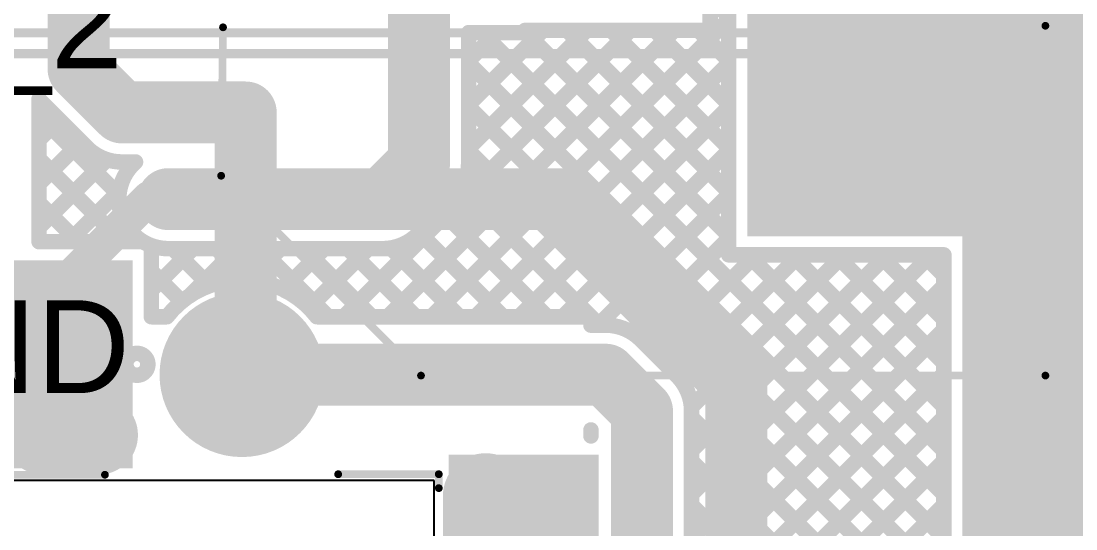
# Model space of a CAD drawing. Header units: millimetres. Extents: x -0.26 to 2.84, y -0.09 to 2.43.
# Drawn here: x 0.135 to 0.816, y 0.35 to 0.678 of the extents above; entities that cross this region are included whole.
import ezdxf

# ---------------------------------------------------------------- set-up
doc = ezdxf.new("R2010")
doc.units = ezdxf.units.MM
doc.header["$MEASUREMENT"] = 0
for name, color, linetype in [('BottomLayer', 5, 'Continuous'), ('BottomSolder', 6, 'Continuous'), ('Mechanical1', 6, 'Continuous'), ('MultiLayer', 9, 'Continuous'), ('PadHoleLayer', 156, 'Continuous'), ('TopLayer', 1, 'Continuous'), ('TopOverlay', 2, 'Continuous'), ('TopSolder', 216, 'Continuous'), ('ViaHoleLayer', 16, 'Continuous')]:
    doc.layers.add(name, color=color, linetype=linetype)
doc.styles.add('Arial', font='arial.ttf', dxfattribs={"height": 0.2})

# ---------------------------------------------------------------- blocks, each defined once
blk = doc.blocks.new('DC_C024E_7A_1_65_95')
at = {"layer": 'BottomLayer'}
h = blk.add_hatch(color=5, dxfattribs=at)
edge = h.paths.add_edge_path()
edge.add_arc((-0.12972, 0.16929), 0.02165, 90, 270)
edge.add_line((-0.12972, 0.14764), (-0.01555, 0.14764))
edge.add_arc((-0.01555, 0.16929), 0.02165, 270, 450)
edge.add_line((-0.01555, 0.19094), (-0.12972, 0.19094))
h = blk.add_hatch(color=5, dxfattribs=at)
edge = h.paths.add_edge_path()
edge.add_arc((0.11831, 0.11642), 0.02165, 0, 180)
edge.add_line((0.09665, 0.11642), (0.09665, 0.08098))
edge.add_arc((0.11831, 0.08098), 0.02165, 180, 360)
edge.add_line((0.13996, 0.08098), (0.13996, 0.11642))
h = blk.add_hatch(color=5, dxfattribs=at)
edge = h.paths.add_edge_path()
edge.add_arc((0.15728, -0.01181), 0.04921, 0, 360)
h = blk.add_hatch(color=5, dxfattribs=at)
edge = h.paths.add_edge_path()
edge.add_arc((-0.19665, -0.16929), 0.02362, 90, 270)
edge.add_line((-0.19665, -0.19291), (-0.11791, -0.19291))
edge.add_arc((-0.11791, -0.16929), 0.02362, 270, 450)
edge.add_line((-0.11791, -0.14567), (-0.19665, -0.14567))
h = blk.add_hatch(color=5, dxfattribs=at)
edge = h.paths.add_edge_path()
edge.add_arc((0.0002, -0.16929), 0.02362, 90, 270)
edge.add_line((0.0002, -0.19291), (0.07894, -0.19291))
edge.add_arc((0.07894, -0.16929), 0.02362, 270, 450)
edge.add_line((0.07894, -0.14567), (0.0002, -0.14567))
at = {"layer": 'BottomSolder'}
h = blk.add_hatch(color=6, dxfattribs=at)
edge = h.paths.add_edge_path()
edge.add_arc((-0.12972, 0.16929), 0.02565, 90, 270)
edge.add_line((-0.12972, 0.14364), (-0.01555, 0.14364))
edge.add_arc((-0.01555, 0.16929), 0.02565, 270, 450)
edge.add_line((-0.01555, 0.19494), (-0.12972, 0.19494))
h = blk.add_hatch(color=6, dxfattribs=at)
edge = h.paths.add_edge_path()
edge.add_arc((0.11831, 0.11642), 0.02565, 0, 180)
edge.add_line((0.09265, 0.11642), (0.09265, 0.08098))
edge.add_arc((0.11831, 0.08098), 0.02565, 180, 360)
edge.add_line((0.14396, 0.08098), (0.14396, 0.11642))
h = blk.add_hatch(color=6, dxfattribs=at)
edge = h.paths.add_edge_path()
edge.add_arc((0.15728, -0.01181), 0.05321, 0, 360)
h = blk.add_hatch(color=6, dxfattribs=at)
edge = h.paths.add_edge_path()
edge.add_arc((-0.19665, -0.16929), 0.02762, 90, 270)
edge.add_line((-0.19665, -0.19691), (-0.11791, -0.19691))
edge.add_arc((-0.11791, -0.16929), 0.02762, 270, 450)
edge.add_line((-0.11791, -0.14167), (-0.19665, -0.14167))
h = blk.add_hatch(color=6, dxfattribs=at)
edge = h.paths.add_edge_path()
edge.add_arc((0.0002, -0.16929), 0.02762, 90, 270)
edge.add_line((0.0002, -0.19691), (0.07894, -0.19691))
edge.add_arc((0.07894, -0.16929), 0.02762, 270, 450)
edge.add_line((0.07894, -0.14167), (0.0002, -0.14167))
at = {"layer": 'MultiLayer'}
h = blk.add_hatch(color=9, dxfattribs=at)
edge = h.paths.add_edge_path()
edge.add_arc((-0.12972, 0.16929), 0.02165, 90, 270)
edge.add_line((-0.12972, 0.14764), (-0.01555, 0.14764))
edge.add_arc((-0.01555, 0.16929), 0.02165, 270, 450)
edge.add_line((-0.01555, 0.19094), (-0.12972, 0.19094))
h = blk.add_hatch(color=9, dxfattribs=at)
edge = h.paths.add_edge_path()
edge.add_arc((0.11831, 0.11642), 0.02165, 0, 180)
edge.add_line((0.09665, 0.11642), (0.09665, 0.08098))
edge.add_arc((0.11831, 0.08098), 0.02165, 180, 360)
edge.add_line((0.13996, 0.08098), (0.13996, 0.11642))
h = blk.add_hatch(color=9, dxfattribs=at)
edge = h.paths.add_edge_path()
edge.add_arc((0.15728, -0.01181), 0.04921, 0, 360)
h = blk.add_hatch(color=9, dxfattribs=at)
edge = h.paths.add_edge_path()
edge.add_arc((-0.19665, -0.16929), 0.02362, 90, 270)
edge.add_line((-0.19665, -0.19291), (-0.11791, -0.19291))
edge.add_arc((-0.11791, -0.16929), 0.02362, 270, 450)
edge.add_line((-0.11791, -0.14567), (-0.19665, -0.14567))
h = blk.add_hatch(color=9, dxfattribs=at)
edge = h.paths.add_edge_path()
edge.add_arc((0.0002, -0.16929), 0.02362, 90, 270)
edge.add_line((0.0002, -0.19291), (0.07894, -0.19291))
edge.add_arc((0.07894, -0.16929), 0.02362, 270, 450)
edge.add_line((0.07894, -0.14567), (0.0002, -0.14567))
at = {"layer": 'PadHoleLayer'}
h = blk.add_hatch(color=156, dxfattribs=at)
edge = h.paths.add_edge_path()
edge.add_arc((-0.12677, 0.16929), 0.01083, 90, 270)
edge.add_line((-0.12677, 0.15846), (-0.0185, 0.15846))
edge.add_arc((-0.0185, 0.16929), 0.01083, 270, 450)
edge.add_line((-0.0185, 0.18012), (-0.12677, 0.18012))
h = blk.add_hatch(color=156, dxfattribs=at)
edge = h.paths.add_edge_path()
edge.add_arc((0.11831, 0.1174), 0.01083, 0, 180)
edge.add_line((0.10748, 0.1174), (0.10748, 0.08))
edge.add_arc((0.11831, 0.08), 0.01083, 180, 360)
edge.add_line((0.12913, 0.08), (0.12913, 0.1174))
h = blk.add_hatch(color=156, dxfattribs=at)
edge = h.paths.add_edge_path()
edge.add_arc((0.15728, -0.01181), 0.02756, 0, 360)
h = blk.add_hatch(color=156, dxfattribs=at)
edge = h.paths.add_edge_path()
edge.add_arc((-0.18976, -0.16929), 0.01083, 90, 270)
edge.add_line((-0.18976, -0.18012), (-0.1248, -0.18012))
edge.add_arc((-0.1248, -0.16929), 0.01083, 270, 450)
edge.add_line((-0.1248, -0.15846), (-0.18976, -0.15846))
h = blk.add_hatch(color=156, dxfattribs=at)
edge = h.paths.add_edge_path()
edge.add_arc((0.00709, -0.16929), 0.01083, 90, 270)
edge.add_line((0.00709, -0.18012), (0.07205, -0.18012))
edge.add_arc((0.07205, -0.16929), 0.01083, 270, 450)
edge.add_line((0.07205, -0.15846), (0.00709, -0.15846))
at = {"layer": 'TopLayer'}
h = blk.add_hatch(color=1, dxfattribs=at)
edge = h.paths.add_edge_path()
edge.add_arc((-0.12972, 0.16929), 0.02165, 90, 270)
edge.add_line((-0.12972, 0.14764), (-0.01555, 0.14764))
edge.add_arc((-0.01555, 0.16929), 0.02165, 270, 450)
edge.add_line((-0.01555, 0.19094), (-0.12972, 0.19094))
h = blk.add_hatch(color=1, dxfattribs=at)
edge = h.paths.add_edge_path()
edge.add_arc((0.11831, 0.11642), 0.02165, 0, 180)
edge.add_line((0.09665, 0.11642), (0.09665, 0.08098))
edge.add_arc((0.11831, 0.08098), 0.02165, 180, 360)
edge.add_line((0.13996, 0.08098), (0.13996, 0.11642))
h = blk.add_hatch(color=1, dxfattribs=at)
edge = h.paths.add_edge_path()
edge.add_arc((0.15728, -0.01181), 0.04921, 0, 360)
h = blk.add_hatch(color=1, dxfattribs=at)
edge = h.paths.add_edge_path()
edge.add_arc((-0.19665, -0.16929), 0.02362, 90, 270)
edge.add_line((-0.19665, -0.19291), (-0.11791, -0.19291))
edge.add_arc((-0.11791, -0.16929), 0.02362, 270, 450)
edge.add_line((-0.11791, -0.14567), (-0.19665, -0.14567))
h = blk.add_hatch(color=1, dxfattribs=at)
edge = h.paths.add_edge_path()
edge.add_arc((0.0002, -0.16929), 0.02362, 90, 270)
edge.add_line((0.0002, -0.19291), (0.07894, -0.19291))
edge.add_arc((0.07894, -0.16929), 0.02362, 270, 450)
edge.add_line((0.07894, -0.14567), (0.0002, -0.14567))
at = {"layer": 'TopSolder'}
h = blk.add_hatch(color=216, dxfattribs=at)
edge = h.paths.add_edge_path()
edge.add_arc((-0.12972, 0.16929), 0.02565, 90, 270)
edge.add_line((-0.12972, 0.14364), (-0.01555, 0.14364))
edge.add_arc((-0.01555, 0.16929), 0.02565, 270, 450)
edge.add_line((-0.01555, 0.19494), (-0.12972, 0.19494))
h = blk.add_hatch(color=216, dxfattribs=at)
edge = h.paths.add_edge_path()
edge.add_arc((0.11831, 0.11642), 0.02565, 0, 180)
edge.add_line((0.09265, 0.11642), (0.09265, 0.08098))
edge.add_arc((0.11831, 0.08098), 0.02565, 180, 360)
edge.add_line((0.14396, 0.08098), (0.14396, 0.11642))
h = blk.add_hatch(color=216, dxfattribs=at)
edge = h.paths.add_edge_path()
edge.add_arc((0.15728, -0.01181), 0.05321, 0, 360)
h = blk.add_hatch(color=216, dxfattribs=at)
edge = h.paths.add_edge_path()
edge.add_arc((-0.19665, -0.16929), 0.02762, 90, 270)
edge.add_line((-0.19665, -0.19691), (-0.11791, -0.19691))
edge.add_arc((-0.11791, -0.16929), 0.02762, 270, 450)
edge.add_line((-0.11791, -0.14167), (-0.19665, -0.14167))
h = blk.add_hatch(color=216, dxfattribs=at)
edge = h.paths.add_edge_path()
edge.add_arc((0.0002, -0.16929), 0.02762, 90, 270)
edge.add_line((0.0002, -0.19691), (0.07894, -0.19691))
edge.add_arc((0.07894, -0.16929), 0.02762, 270, 450)
edge.add_line((0.07894, -0.14167), (0.0002, -0.14167))
at = {"layer": 'Mechanical1'}
for p, q in [((0.089, 0.139), (-0.378, 0.139)), ((-0.378, 0.139), (-0.378, -0.136)), ((0.089, -0.136), (0.089, 0.139)), ((-0.378, -0.136), (0.089, -0.136))]:
    blk.add_line(p, q, dxfattribs=at)
at = {"layer": 'TopOverlay'}
for points, const_width in [([(-0.378, 0.143), (-0.214, 0.143)], 0.005), ([(0.081, 0.143), (0.09265, 0.143)], 0.005), ([(0.09265, 0.143), (0.09265, 0.07665)], 0.005), ([(-0.349, 0.104), (-0.366, 0.087)], 0.005), ([(-0.349, 0.104), (-0.349, 0.087)], 0.005), ([(-0.366, 0.087), (-0.349, 0.07)], 0.005), ([(-0.349, 0.087), (-0.319, 0.087)], 0.005), ([(-0.349, 0.087), (-0.349, 0.07)], 0.005), ([(0.093, -0.074), (0.093, -0.139)], 0.00504), ([(-0.378, -0.14), (-0.226, -0.14)], 0.005), ([(-0.105, -0.14), (-0.007, -0.14)], 0.005), ([(0.084, -0.139), (0.093, -0.139)], 0.005)]:
    blk.add_lwpolyline(points, dxfattribs=dict(at, const_width=const_width))
for points, const_width in [([(-0.37925, 0.143, 1), (-0.37675, 0.143, 1)], 0.0025), ([(-0.21525, 0.143, 1), (-0.21275, 0.143, 1)], 0.0025), ([(0.07975, 0.143, 1), (0.08225, 0.143, 1)], 0.0025), ([(0.0914, 0.143, 1), (0.0939, 0.143, 1)], 0.0025), ([(0.0914, 0.143, 1), (0.0939, 0.143, 1)], 0.0025), ([(-0.35025, 0.104, 1), (-0.34775, 0.104, 1)], 0.0025), ([(-0.35025, 0.104, 1), (-0.34775, 0.104, 1)], 0.0025), ([(-0.36725, 0.087, 1), (-0.36475, 0.087, 1)], 0.0025), ([(-0.36725, 0.087, 1), (-0.36475, 0.087, 1)], 0.0025), ([(-0.35025, 0.087, 1), (-0.34775, 0.087, 1)], 0.0025), ([(-0.35025, 0.087, 1), (-0.34775, 0.087, 1)], 0.0025), ([(-0.35025, 0.087, 1), (-0.34775, 0.087, 1)], 0.0025), ([(-0.32025, 0.087, 1), (-0.31775, 0.087, 1)], 0.0025), ([(0.0914, 0.07665, 1), (0.0939, 0.07665, 1)], 0.0025), ([(-0.35025, 0.07, 1), (-0.34775, 0.07, 1)], 0.0025), ([(-0.35025, 0.07, 1), (-0.34775, 0.07, 1)], 0.0025), ([(0.17107, 0.056, 1), (0.15693, 0.056, 1)], 0.01), ([(0.15443, 0.056, 1), (0.15943, 0.056, 1)], 0.005), ([(0.16857, 0.056, 1), (0.17357, 0.056, 1)], 0.005), ([(0.09174, -0.074, 1), (0.09426, -0.074, 1)], 0.00252), ([(-0.37925, -0.14, 1), (-0.37675, -0.14, 1)], 0.0025), ([(-0.22725, -0.14, 1), (-0.22475, -0.14, 1)], 0.0025), ([(-0.10625, -0.14, 1), (-0.10375, -0.14, 1)], 0.0025), ([(-0.00825, -0.14, 1), (-0.00575, -0.14, 1)], 0.0025), ([(0.08275, -0.139, 1), (0.08525, -0.139, 1)], 0.0025), ([(0.09174, -0.139, 1), (0.09426, -0.139, 1)], 0.00252), ([(0.09175, -0.139, 1), (0.09425, -0.139, 1)], 0.0025)]:
    blk.add_lwpolyline(points, format="xyb", close=True, dxfattribs=dict(at, const_width=const_width))
blk = doc.blocks.new('VT1H471MI135000CE0_149')
at = {"layer": 'TopOverlay', "const_width": 0.005}
for points in [[(-0.26488, -0.1389), (-0.26367, -0.04299)], [(0.26758, -0.268), (0.26758, -0.042)], [(-0.26488, -0.1389), (-0.13578, -0.268)], [(-0.13578, -0.268), (0.26758, -0.268)]]:
    blk.add_lwpolyline(points, dxfattribs=at)
at = {"layer": 'TopOverlay', "const_width": 0.0025}
for points in [[(-0.26492, -0.04299, 1), (-0.26242, -0.04299, 1)], [(0.26633, -0.042, 1), (0.26883, -0.042, 1)], [(-0.26613, -0.1389, 1), (-0.26363, -0.1389, 1)], [(-0.26613, -0.1389, 1), (-0.26363, -0.1389, 1)], [(-0.13703, -0.268, 1), (-0.13453, -0.268, 1)], [(-0.13703, -0.268, 1), (-0.13453, -0.268, 1)], [(0.26633, -0.268, 1), (0.26883, -0.268, 1)], [(0.26633, -0.268, 1), (0.26883, -0.268, 1)]]:
    blk.add_lwpolyline(points, format="xyb", close=True, dxfattribs=at)

msp = doc.modelspace()

# ---------------------------------------------------------------- hatches: boundary and pattern name
at = {"layer": 'BottomLayer'}
h = msp.add_hatch(color=5, dxfattribs=at)
edge = h.paths.add_edge_path()
edge.add_arc((0.279, 0.62), 0.01181, 0, 360)
h = msp.add_hatch(color=5, dxfattribs=at)
edge = h.paths.add_edge_path()
edge.add_arc((0.229, 0.564), 0.01181, 0, 360)
h = msp.add_hatch(color=5, dxfattribs=at)
edge = h.paths.add_edge_path()
edge.add_arc((0.341, 0.563), 0.01181, 0, 360)
at = {"layer": 'BottomSolder'}
h = msp.add_hatch(color=6, dxfattribs=at)
edge = h.paths.add_edge_path()
edge.add_arc((0.229, 0.564), 0.01581, 0, 360)
h = msp.add_hatch(color=6, dxfattribs=at)
edge = h.paths.add_edge_path()
edge.add_arc((0.341, 0.563), 0.01581, 0, 360)
at = {"layer": 'TopLayer'}
for points in [[(0.604, 0.539), (1.198, 0.539), (1.198, 1.01), (0.604, 1.01)], [(0.743, 0.161), (1.119, 0.161), (1.119, 0.581), (0.743, 0.581)], [(-0.079, 0.443), (0.207, 0.443), (0.207, 0.5235), (-0.079, 0.5235)], [(0.111, 0.389), (0.207, 0.389), (0.207, 0.461), (0.111, 0.461)], [(0.411, 0.19), (0.508, 0.19), (0.508, 0.398), (0.411, 0.398)]]:
    msp.add_hatch(color=1, dxfattribs=at).paths.add_polyline_path(points)
h = msp.add_hatch(color=1, dxfattribs=at)
edge = h.paths.add_edge_path()
edge.add_arc((0.279, 0.62), 0.01181, 0, 360)
h = msp.add_hatch(color=1, dxfattribs=at)
edge = h.paths.add_edge_path()
edge.add_arc((0.229, 0.564), 0.01181, 0, 360)
h = msp.add_hatch(color=1, dxfattribs=at)
edge = h.paths.add_edge_path()
edge.add_arc((0.341, 0.563), 0.01181, 0, 360)
at = {"layer": 'TopSolder'}
h = msp.add_hatch(color=216, dxfattribs=at)
edge = h.paths.add_edge_path()
edge.add_arc((0.229, 0.564), 0.01581, 0, 360)
h = msp.add_hatch(color=216, dxfattribs=at)
edge = h.paths.add_edge_path()
edge.add_arc((0.341, 0.563), 0.01581, 0, 360)
at = {"layer": 'ViaHoleLayer'}
h = msp.add_hatch(color=16, dxfattribs=at)
edge = h.paths.add_edge_path()
edge.add_arc((0.279, 0.62), 0.00591, 0, 360)
h = msp.add_hatch(color=16, dxfattribs=at)
edge = h.paths.add_edge_path()
edge.add_arc((0.229, 0.564), 0.00591, 0, 360)
h = msp.add_hatch(color=16, dxfattribs=at)
edge = h.paths.add_edge_path()
edge.add_arc((0.341, 0.563), 0.00591, 0, 360)

# ---------------------------------------------------------------- linework, layer by layer
at = {"layer": 'BottomLayer'}
for points, const_width in [([(0.05244, 0.67044), (1.10356, 0.67044)], 0.006), ([(0.058, 0.657), (1.098, 0.657)], 0.006), ([(0.28, 0.45205), (0.28, 0.619)], 0.04), ([(0.341, 0.563), (0.483, 0.563)], 0.04), ([(0.483, 0.563), (0.597, 0.449)], 0.04), ([(0.03936, 0.38536), (0.21769, 0.56369)], 0.022), ([(0.21769, 0.56369), (0.22869, 0.56369)], 0.022), ([(0.22869, 0.56369), (0.229, 0.564)], 0.022), ([(0.27752, 0.44957), (0.28, 0.45205)], 0.04), ([(0.27752, 0.44957), (0.51257, 0.44957)], 0.04), ([(0.51257, 0.44957), (0.536, 0.42614)], 0.04), ([(0.597, 0.163), (0.597, 0.449)], 0.04), ([(0.536, 0.141), (0.536, 0.42614)], 0.04), ([(0.16638, 0.40996), (0.16701, 0.41059)], 0.04), ([(0.11196, 0.40996), (0.16638, 0.40996)], 0.022)]:
    msp.add_lwpolyline(points, dxfattribs=dict(at, const_width=const_width))
for points, const_width in [([(0.27, 0.619, 1), (0.29, 0.619, 1)], 0.02), ([(0.331, 0.563, 1), (0.351, 0.563, 1)], 0.02), ([(0.473, 0.563, 1), (0.493, 0.563, 1)], 0.02), ([(0.473, 0.563, 1), (0.493, 0.563, 1)], 0.02), ([(0.21219, 0.56369, 1), (0.22319, 0.56369, 1)], 0.011), ([(0.21219, 0.56369, 1), (0.22319, 0.56369, 1)], 0.011), ([(0.22319, 0.56369, 1), (0.23419, 0.56369, 1)], 0.011), ([(0.22319, 0.56369, 1), (0.23419, 0.56369, 1)], 0.011), ([(0.2235, 0.564, 1), (0.2345, 0.564, 1)], 0.011), ([(0.27, 0.45205, 1), (0.29, 0.45205, 1)], 0.02), ([(0.27, 0.45205, 1), (0.29, 0.45205, 1)], 0.02), ([(0.26752, 0.44957, 1), (0.28752, 0.44957, 1)], 0.02), ([(0.26752, 0.44957, 1), (0.28752, 0.44957, 1)], 0.02), ([(0.50257, 0.44957, 1), (0.52257, 0.44957, 1)], 0.02), ([(0.50257, 0.44957, 1), (0.52257, 0.44957, 1)], 0.02), ([(0.587, 0.449, 1), (0.607, 0.449, 1)], 0.02), ([(0.587, 0.449, 1), (0.607, 0.449, 1)], 0.02), ([(0.526, 0.42614, 1), (0.546, 0.42614, 1)], 0.02), ([(0.526, 0.42614, 1), (0.546, 0.42614, 1)], 0.02), ([(0.15638, 0.40996, 1), (0.17638, 0.40996, 1)], 0.02), ([(0.15701, 0.41059, 1), (0.17701, 0.41059, 1)], 0.02), ([(0.16088, 0.40996, 1), (0.17188, 0.40996, 1)], 0.011)]:
    msp.add_lwpolyline(points, format="xyb", close=True, dxfattribs=dict(at, const_width=const_width))
at = {"layer": 'TopLayer'}
for points, const_width in [([(0.172, 0.647), (0.172, 1.11)], 0.04), ([(0.58, 0.672), (0.58, 1.005)], 0.01), ([(0.592, 0.527), (0.592, 1.005)], 0.01), ([(0.69414, 0.595), (0.8472, 0.74805)], 0.025), ([(0.392, 0.58643), (0.392, 0.70255)], 0.04), ([(0.58, 0.69289), (0.592, 0.68089)], 0.01), ([(0.39994, 0.487), (0.592, 0.67906)], 0.01), ([(0.34337, 0.487), (0.52837, 0.672)], 0.01), ([(0.37166, 0.487), (0.55666, 0.672)], 0.01), ([(0.424, 0.62419), (0.47181, 0.672)], 0.01), ([(0.424, 0.59591), (0.50009, 0.672)], 0.01), ([(0.424, 0.67055), (0.46049, 0.67055)], 0.01), ([(0.424, 0.65248), (0.44207, 0.67055)], 0.01), ([(0.424, 0.58643), (0.424, 0.67055)], 0.01), ([(0.43263, 0.67055), (0.731, 0.37218)], 0.01), ([(0.46049, 0.672), (0.58, 0.672)], 0.01), ([(0.46049, 0.67098), (0.592, 0.53946)], 0.01), ([(0.48775, 0.672), (0.592, 0.56775)], 0.01), ([(0.51603, 0.672), (0.592, 0.59603)], 0.01), ([(0.54432, 0.672), (0.592, 0.62432)], 0.01), ([(0.5726, 0.672), (0.592, 0.6526)], 0.01), ([(0.172, 0.647), (0.2, 0.619)], 0.04), ([(0.424, 0.6509), (0.731, 0.3439)], 0.01), ([(0.42823, 0.487), (0.592, 0.65077)], 0.01), ([(0.2, 0.619), (0.28, 0.619)], 0.04), ([(0.1465, 0.5355), (0.1465, 0.62767)], 0.01), ([(0.1494, 0.62435), (0.17735, 0.5964)], 0.01), ([(0.424, 0.62261), (0.731, 0.31561)], 0.01), ([(0.45651, 0.487), (0.592, 0.62249)], 0.01), ([(0.1465, 0.61727), (0.19811, 0.56566)], 0.01), ([(0.1465, 0.60125), (0.1595, 0.61425)], 0.01), ([(0.1465, 0.57297), (0.17364, 0.60011)], 0.01), ([(0.36857, 0.563), (0.392, 0.58643)], 0.04), ([(0.1465, 0.58898), (0.19998, 0.5355)], 0.01), ([(0.1465, 0.54468), (0.19032, 0.5885)], 0.01), ([(0.424, 0.59433), (0.72833, 0.29)], 0.01), ([(0.4848, 0.487), (0.592, 0.5942)], 0.01), ([(0.2, 0.587), (0.20883, 0.587)], 0.01), ([(0.23, 0.563), (0.341, 0.563)], 0.04), ([(0.341, 0.563), (0.36857, 0.563)], 0.04), ([(0.1656, 0.5355), (0.19845, 0.56835)], 0.01), ([(0.41968, 0.57037), (0.50848, 0.48157)], 0.01), ([(0.1465, 0.5607), (0.1717, 0.5355)], 0.01), ([(0.39122, 0.5404), (0.4146, 0.56378)], 0.01), ([(0.50765, 0.48157), (0.592, 0.56592)], 0.01), ([(0.50765, 0.48157), (0.592, 0.56592)], 0.01), ([(0.40629, 0.55547), (0.47476, 0.487)], 0.01), ([(0.19388, 0.5355), (0.20348, 0.54509)], 0.01), ([(0.39215, 0.54133), (0.44647, 0.487)], 0.01), ([(0.1465, 0.5355), (0.21364, 0.5355)], 0.01), ([(0.53046, 0.4761), (0.592, 0.53763)], 0.01), ([(0.219, 0.487), (0.219, 0.53295)], 0.01), ([(0.219, 0.50405), (0.24595, 0.531)], 0.01), ([(0.23, 0.531), (0.341, 0.531)], 0.01), ([(0.23277, 0.531), (0.25665, 0.50711)], 0.01), ([(0.24407, 0.50083), (0.27424, 0.531)], 0.01), ([(0.26105, 0.531), (0.2814, 0.51066)], 0.01), ([(0.28213, 0.51061), (0.30252, 0.531)], 0.01), ([(0.28934, 0.531), (0.33334, 0.487)], 0.01), ([(0.30438, 0.50457), (0.33081, 0.531)], 0.01), ([(0.31762, 0.531), (0.36162, 0.487)], 0.01), ([(0.32087, 0.49278), (0.35909, 0.531)], 0.01), ([(0.341, 0.531), (0.36857, 0.531)], 0.01), ([(0.34591, 0.531), (0.38991, 0.487)], 0.01), ([(0.37377, 0.53142), (0.41819, 0.487)], 0.01), ([(0.54502, 0.46237), (0.60965, 0.527)], 0.01), ([(0.55916, 0.44822), (0.63793, 0.527)], 0.01), ([(0.5679, 0.42868), (0.66622, 0.527)], 0.01), ([(0.568, 0.4005), (0.6945, 0.527)], 0.01), ([(0.568, 0.37221), (0.72279, 0.527)], 0.01), ([(0.592, 0.527), (0.731, 0.527)], 0.01), ([(0.60446, 0.527), (0.731, 0.40046)], 0.01), ([(0.63275, 0.527), (0.731, 0.42875)], 0.01), ([(0.66103, 0.527), (0.731, 0.45703)], 0.01), ([(0.68932, 0.527), (0.731, 0.48532)], 0.01), ([(0.7176, 0.527), (0.731, 0.5136)], 0.01), ([(0.731, 0.29), (0.731, 0.527)], 0.01), ([(0.219, 0.51648), (0.23864, 0.49685)], 0.01), ([(0.568, 0.34393), (0.731, 0.50693)], 0.01), ([(0.219, 0.487), (0.22909, 0.487)], 0.01), ([(0.32595, 0.487), (0.503, 0.487)], 0.01), ([(0.503, 0.48157), (0.503, 0.487)], 0.01), ([(0.503, 0.48157), (0.51257, 0.48157)], 0.01), ([(0.53522, 0.47217), (0.5586, 0.44879)], 0.01), ([(0.568, 0.31564), (0.731, 0.47864)], 0.01), ([(0.27752, 0.44957), (0.51257, 0.44957)], 0.04), ([(0.51257, 0.44957), (0.536, 0.42614)], 0.04), ([(0.57064, 0.29), (0.731, 0.45036)], 0.01), ([(0.536, 0.272), (0.536, 0.42614)], 0.04), ([(0.568, 0.29), (0.568, 0.42614)], 0.01), ([(0.568, 0.42204), (0.70004, 0.29)], 0.01), ([(0.59892, 0.29), (0.731, 0.42208)], 0.01), ([(0.503, 0.41), (0.503, 0.41388)], 0.01), ([(0.568, 0.39376), (0.67176, 0.29)], 0.01), ([(0.611, 0.27379), (0.731, 0.39379)], 0.01), ([(0.568, 0.36547), (0.64347, 0.29)], 0.01), ([(0.65549, 0.29), (0.731, 0.36551)], 0.01)]:
    msp.add_lwpolyline(points, dxfattribs=dict(at, const_width=const_width))
for points, const_width in [([(0.5895, 0.68089, 1), (0.5945, 0.68089, 1)], 0.005), ([(0.5895, 0.67906, 1), (0.5945, 0.67906, 1)], 0.005), ([(0.4215, 0.67055, 1), (0.4265, 0.67055, 1)], 0.005), ([(0.4215, 0.67055, 1), (0.4265, 0.67055, 1)], 0.005), ([(0.43013, 0.67055, 1), (0.43513, 0.67055, 1)], 0.005), ([(0.43957, 0.67055, 1), (0.44457, 0.67055, 1)], 0.005), ([(0.45799, 0.672, 1), (0.46299, 0.672, 1)], 0.005), ([(0.45799, 0.67098, 1), (0.46299, 0.67098, 1)], 0.005), ([(0.45799, 0.67055, 1), (0.46299, 0.67055, 1)], 0.005), ([(0.46931, 0.672, 1), (0.47431, 0.672, 1)], 0.005), ([(0.48525, 0.672, 1), (0.49025, 0.672, 1)], 0.005), ([(0.49759, 0.672, 1), (0.50259, 0.672, 1)], 0.005), ([(0.51353, 0.672, 1), (0.51853, 0.672, 1)], 0.005), ([(0.52587, 0.672, 1), (0.53087, 0.672, 1)], 0.005), ([(0.54182, 0.672, 1), (0.54682, 0.672, 1)], 0.005), ([(0.55416, 0.672, 1), (0.55916, 0.672, 1)], 0.005), ([(0.5701, 0.672, 1), (0.5751, 0.672, 1)], 0.005), ([(0.5775, 0.672, 1), (0.5825, 0.672, 1)], 0.005), ([(0.5775, 0.672, 1), (0.5825, 0.672, 1)], 0.005), ([(0.162, 0.647, 1), (0.182, 0.647, 1)], 0.02), ([(0.162, 0.647, 1), (0.182, 0.647, 1)], 0.02), ([(0.4215, 0.65248, 1), (0.4265, 0.65248, 1)], 0.005), ([(0.4215, 0.6509, 1), (0.4265, 0.6509, 1)], 0.005), ([(0.5895, 0.6526, 1), (0.5945, 0.6526, 1)], 0.005), ([(0.5895, 0.65077, 1), (0.5945, 0.65077, 1)], 0.005), ([(0.19, 0.619, 1), (0.21, 0.619, 1)], 0.02), ([(0.19, 0.619, 1), (0.21, 0.619, 1)], 0.02), ([(0.27, 0.619, 1), (0.29, 0.619, 1)], 0.02), ([(0.144, 0.62767, 1), (0.149, 0.62767, 1)], 0.005), ([(0.144, 0.62767, 1), (0.149, 0.62767, 1)], 0.005), ([(0.144, 0.62767, 1), (0.149, 0.62767, 1)], 0.005), ([(0.14687, 0.62437, 1), (0.15187, 0.62437, 1)], 0.005), ([(0.1469, 0.62435, 1), (0.1519, 0.62435, 1)], 0.005), ([(0.1469, 0.62435, 1), (0.1519, 0.62435, 1)], 0.005), ([(0.4215, 0.62419, 1), (0.4265, 0.62419, 1)], 0.005), ([(0.4215, 0.62261, 1), (0.4265, 0.62261, 1)], 0.005), ([(0.5895, 0.62432, 1), (0.5945, 0.62432, 1)], 0.005), ([(0.5895, 0.62249, 1), (0.5945, 0.62249, 1)], 0.005), ([(0.144, 0.61727, 1), (0.149, 0.61727, 1)], 0.005), ([(0.157, 0.61425, 1), (0.162, 0.61425, 1)], 0.005), ([(0.68789, 0.595, 1), (0.70039, 0.595, 1)], 0.0125), ([(0.144, 0.60125, 1), (0.149, 0.60125, 1)], 0.005), ([(0.17114, 0.60011, 1), (0.17614, 0.60011, 1)], 0.005), ([(0.17485, 0.5964, 1), (0.17985, 0.5964, 1)], 0.005), ([(0.17485, 0.5964, 1), (0.17985, 0.5964, 1)], 0.005), ([(0.17487, 0.59637, 1), (0.17987, 0.59637, 1)], 0.005), ([(0.382, 0.58643, 1), (0.402, 0.58643, 1)], 0.02), ([(0.382, 0.58643, 1), (0.402, 0.58643, 1)], 0.02), ([(0.4215, 0.59591, 1), (0.4265, 0.59591, 1)], 0.005), ([(0.5895, 0.59603, 1), (0.5945, 0.59603, 1)], 0.005), ([(0.144, 0.58898, 1), (0.149, 0.58898, 1)], 0.005), ([(0.18782, 0.5885, 1), (0.19282, 0.5885, 1)], 0.005), ([(0.4215, 0.59433, 1), (0.4265, 0.59433, 1)], 0.005), ([(0.5895, 0.5942, 1), (0.5945, 0.5942, 1)], 0.005), ([(0.1975, 0.587, 1), (0.2025, 0.587, 1)], 0.005), ([(0.1975, 0.587, 1), (0.2025, 0.587, 1)], 0.005), ([(0.1975, 0.587, 1), (0.2025, 0.587, 1)], 0.005), ([(0.20633, 0.587, 1), (0.21133, 0.587, 1)], 0.005), ([(0.20633, 0.587, 1), (0.21133, 0.587, 1)], 0.005), ([(0.4215, 0.58643, 1), (0.4265, 0.58643, 1)], 0.005), ([(0.4215, 0.58643, 1), (0.4265, 0.58643, 1)], 0.005), ([(0.4215, 0.58643, 1), (0.4265, 0.58643, 1)], 0.005), ([(0.22, 0.563, 1), (0.24, 0.563, 1)], 0.02), ([(0.331, 0.563, 1), (0.351, 0.563, 1)], 0.02), ([(0.331, 0.563, 1), (0.351, 0.563, 1)], 0.02), ([(0.35857, 0.563, 1), (0.37857, 0.563, 1)], 0.02), ([(0.35857, 0.563, 1), (0.37857, 0.563, 1)], 0.02), ([(0.144, 0.57297, 1), (0.149, 0.57297, 1)], 0.005), ([(0.19595, 0.56835, 1), (0.20095, 0.56835, 1)], 0.005), ([(0.41718, 0.57037, 1), (0.42218, 0.57037, 1)], 0.005), ([(0.5895, 0.56775, 1), (0.5945, 0.56775, 1)], 0.005), ([(0.144, 0.5607, 1), (0.149, 0.5607, 1)], 0.005), ([(0.19561, 0.56566, 1), (0.20061, 0.56566, 1)], 0.005), ([(0.4121, 0.56378, 1), (0.4171, 0.56378, 1)], 0.005), ([(0.4121, 0.56378, 1), (0.4171, 0.56378, 1)], 0.005), ([(0.41213, 0.5638, 1), (0.41713, 0.5638, 1)], 0.005), ([(0.5895, 0.56592, 1), (0.5945, 0.56592, 1)], 0.005), ([(0.5895, 0.56592, 1), (0.5945, 0.56592, 1)], 0.005), ([(0.40379, 0.55547, 1), (0.40879, 0.55547, 1)], 0.005), ([(0.144, 0.54468, 1), (0.149, 0.54468, 1)], 0.005), ([(0.20098, 0.54509, 1), (0.20598, 0.54509, 1)], 0.005), ([(0.3887, 0.54037, 1), (0.3937, 0.54037, 1)], 0.005), ([(0.38872, 0.5404, 1), (0.39372, 0.5404, 1)], 0.005), ([(0.38872, 0.5404, 1), (0.39372, 0.5404, 1)], 0.005), ([(0.38965, 0.54133, 1), (0.39465, 0.54133, 1)], 0.005), ([(0.144, 0.5355, 1), (0.149, 0.5355, 1)], 0.005), ([(0.144, 0.5355, 1), (0.149, 0.5355, 1)], 0.005), ([(0.1631, 0.5355, 1), (0.1681, 0.5355, 1)], 0.005), ([(0.1692, 0.5355, 1), (0.1742, 0.5355, 1)], 0.005), ([(0.19138, 0.5355, 1), (0.19638, 0.5355, 1)], 0.005), ([(0.19748, 0.5355, 1), (0.20248, 0.5355, 1)], 0.005), ([(0.21114, 0.5355, 1), (0.21614, 0.5355, 1)], 0.005), ([(0.21114, 0.5355, 1), (0.21614, 0.5355, 1)], 0.005), ([(0.21114, 0.5355, 1), (0.21614, 0.5355, 1)], 0.005), ([(0.5895, 0.53946, 1), (0.5945, 0.53946, 1)], 0.005), ([(0.5895, 0.53763, 1), (0.5945, 0.53763, 1)], 0.005), ([(0.2165, 0.53295, 1), (0.2215, 0.53295, 1)], 0.005), ([(0.2165, 0.53295, 1), (0.2215, 0.53295, 1)], 0.005), ([(0.2165, 0.53295, 1), (0.2215, 0.53295, 1)], 0.005), ([(0.2275, 0.531, 1), (0.2325, 0.531, 1)], 0.005), ([(0.2275, 0.531, 1), (0.2325, 0.531, 1)], 0.005), ([(0.23027, 0.531, 1), (0.23527, 0.531, 1)], 0.005), ([(0.24345, 0.531, 1), (0.24845, 0.531, 1)], 0.005), ([(0.25855, 0.531, 1), (0.26355, 0.531, 1)], 0.005), ([(0.27174, 0.531, 1), (0.27674, 0.531, 1)], 0.005), ([(0.28684, 0.531, 1), (0.29184, 0.531, 1)], 0.005), ([(0.30002, 0.531, 1), (0.30502, 0.531, 1)], 0.005), ([(0.31512, 0.531, 1), (0.32012, 0.531, 1)], 0.005), ([(0.32831, 0.531, 1), (0.33331, 0.531, 1)], 0.005), ([(0.3385, 0.531, 1), (0.3435, 0.531, 1)], 0.005), ([(0.3385, 0.531, 1), (0.3435, 0.531, 1)], 0.005), ([(0.34341, 0.531, 1), (0.34841, 0.531, 1)], 0.005), ([(0.35659, 0.531, 1), (0.36159, 0.531, 1)], 0.005), ([(0.36607, 0.531, 1), (0.37107, 0.531, 1)], 0.005), ([(0.36607, 0.531, 1), (0.37107, 0.531, 1)], 0.005), ([(0.36607, 0.531, 1), (0.37107, 0.531, 1)], 0.005), ([(0.37127, 0.53142, 1), (0.37627, 0.53142, 1)], 0.005), ([(0.5895, 0.527, 1), (0.5945, 0.527, 1)], 0.005), ([(0.5895, 0.527, 1), (0.5945, 0.527, 1)], 0.005), ([(0.60196, 0.527, 1), (0.60696, 0.527, 1)], 0.005), ([(0.60715, 0.527, 1), (0.61215, 0.527, 1)], 0.005), ([(0.63025, 0.527, 1), (0.63525, 0.527, 1)], 0.005), ([(0.63543, 0.527, 1), (0.64043, 0.527, 1)], 0.005), ([(0.65853, 0.527, 1), (0.66353, 0.527, 1)], 0.005), ([(0.66372, 0.527, 1), (0.66872, 0.527, 1)], 0.005), ([(0.68682, 0.527, 1), (0.69182, 0.527, 1)], 0.005), ([(0.692, 0.527, 1), (0.697, 0.527, 1)], 0.005), ([(0.7151, 0.527, 1), (0.7201, 0.527, 1)], 0.005), ([(0.72029, 0.527, 1), (0.72529, 0.527, 1)], 0.005), ([(0.7285, 0.527, 1), (0.7335, 0.527, 1)], 0.005), ([(0.7285, 0.527, 1), (0.7335, 0.527, 1)], 0.005), ([(0.2165, 0.51648, 1), (0.2215, 0.51648, 1)], 0.005), ([(0.7285, 0.5136, 1), (0.7335, 0.5136, 1)], 0.005), ([(0.25415, 0.50711, 1), (0.25915, 0.50711, 1)], 0.005), ([(0.2789, 0.51066, 1), (0.2839, 0.51066, 1)], 0.005), ([(0.27963, 0.51061, 1), (0.28463, 0.51061, 1)], 0.005), ([(0.7285, 0.50693, 1), (0.7335, 0.50693, 1)], 0.005), ([(0.2165, 0.50405, 1), (0.2215, 0.50405, 1)], 0.005), ([(0.24157, 0.50083, 1), (0.24657, 0.50083, 1)], 0.005), ([(0.30188, 0.50457, 1), (0.30688, 0.50457, 1)], 0.005), ([(0.23614, 0.49685, 1), (0.24114, 0.49685, 1)], 0.005), ([(0.31837, 0.49278, 1), (0.32337, 0.49278, 1)], 0.005), ([(0.2165, 0.487, 1), (0.2215, 0.487, 1)], 0.005), ([(0.2165, 0.487, 1), (0.2215, 0.487, 1)], 0.005), ([(0.22659, 0.487, 1), (0.23159, 0.487, 1)], 0.005), ([(0.22659, 0.487, 1), (0.23159, 0.487, 1)], 0.005), ([(0.32345, 0.487, 1), (0.32845, 0.487, 1)], 0.005), ([(0.32345, 0.487, 1), (0.32845, 0.487, 1)], 0.005), ([(0.33084, 0.487, 1), (0.33584, 0.487, 1)], 0.005), ([(0.34087, 0.487, 1), (0.34587, 0.487, 1)], 0.005), ([(0.35912, 0.487, 1), (0.36412, 0.487, 1)], 0.005), ([(0.36916, 0.487, 1), (0.37416, 0.487, 1)], 0.005), ([(0.38741, 0.487, 1), (0.39241, 0.487, 1)], 0.005), ([(0.39744, 0.487, 1), (0.40244, 0.487, 1)], 0.005), ([(0.41569, 0.487, 1), (0.42069, 0.487, 1)], 0.005), ([(0.42573, 0.487, 1), (0.43073, 0.487, 1)], 0.005), ([(0.44397, 0.487, 1), (0.44897, 0.487, 1)], 0.005), ([(0.45401, 0.487, 1), (0.45901, 0.487, 1)], 0.005), ([(0.47226, 0.487, 1), (0.47726, 0.487, 1)], 0.005), ([(0.4823, 0.487, 1), (0.4873, 0.487, 1)], 0.005), ([(0.5005, 0.487, 1), (0.5055, 0.487, 1)], 0.005), ([(0.5005, 0.487, 1), (0.5055, 0.487, 1)], 0.005), ([(0.5005, 0.48157, 1), (0.5055, 0.48157, 1)], 0.005), ([(0.5005, 0.48157, 1), (0.5055, 0.48157, 1)], 0.005), ([(0.50515, 0.48157, 1), (0.51015, 0.48157, 1)], 0.005), ([(0.50515, 0.48157, 1), (0.51015, 0.48157, 1)], 0.005), ([(0.50598, 0.48157, 1), (0.51098, 0.48157, 1)], 0.005), ([(0.51007, 0.48157, 1), (0.51507, 0.48157, 1)], 0.005), ([(0.51007, 0.48157, 1), (0.51507, 0.48157, 1)], 0.005), ([(0.51007, 0.48157, 1), (0.51507, 0.48157, 1)], 0.005), ([(0.7285, 0.48532, 1), (0.7335, 0.48532, 1)], 0.005), ([(0.52796, 0.4761, 1), (0.53296, 0.4761, 1)], 0.005), ([(0.5327, 0.47219, 1), (0.5377, 0.47219, 1)], 0.005), ([(0.53272, 0.47217, 1), (0.53772, 0.47217, 1)], 0.005), ([(0.53272, 0.47217, 1), (0.53772, 0.47217, 1)], 0.005), ([(0.7285, 0.47864, 1), (0.7335, 0.47864, 1)], 0.005), ([(0.26752, 0.44957, 1), (0.28752, 0.44957, 1)], 0.02), ([(0.50257, 0.44957, 1), (0.52257, 0.44957, 1)], 0.02), ([(0.50257, 0.44957, 1), (0.52257, 0.44957, 1)], 0.02), ([(0.54252, 0.46237, 1), (0.54752, 0.46237, 1)], 0.005), ([(0.7285, 0.45703, 1), (0.7335, 0.45703, 1)], 0.005), ([(0.5561, 0.44879, 1), (0.5611, 0.44879, 1)], 0.005), ([(0.5561, 0.44879, 1), (0.5611, 0.44879, 1)], 0.005), ([(0.55613, 0.44876, 1), (0.56113, 0.44876, 1)], 0.005), ([(0.55666, 0.44822, 1), (0.56166, 0.44822, 1)], 0.005), ([(0.7285, 0.45036, 1), (0.7335, 0.45036, 1)], 0.005), ([(0.526, 0.42614, 1), (0.546, 0.42614, 1)], 0.02), ([(0.526, 0.42614, 1), (0.546, 0.42614, 1)], 0.02), ([(0.5654, 0.42868, 1), (0.5704, 0.42868, 1)], 0.005), ([(0.5655, 0.42614, 1), (0.5705, 0.42614, 1)], 0.005), ([(0.5655, 0.42614, 1), (0.5705, 0.42614, 1)], 0.005), ([(0.5655, 0.42614, 1), (0.5705, 0.42614, 1)], 0.005), ([(0.7285, 0.42875, 1), (0.7335, 0.42875, 1)], 0.005), ([(0.5655, 0.42204, 1), (0.5705, 0.42204, 1)], 0.005), ([(0.7285, 0.42208, 1), (0.7335, 0.42208, 1)], 0.005), ([(0.5005, 0.41388, 1), (0.5055, 0.41388, 1)], 0.005), ([(0.5005, 0.41, 1), (0.5055, 0.41, 1)], 0.005), ([(0.5655, 0.4005, 1), (0.5705, 0.4005, 1)], 0.005), ([(0.7285, 0.40046, 1), (0.7335, 0.40046, 1)], 0.005), ([(0.5655, 0.39376, 1), (0.5705, 0.39376, 1)], 0.005), ([(0.7285, 0.39379, 1), (0.7335, 0.39379, 1)], 0.005), ([(0.5655, 0.37221, 1), (0.5705, 0.37221, 1)], 0.005), ([(0.7285, 0.37218, 1), (0.7335, 0.37218, 1)], 0.005), ([(0.5655, 0.36547, 1), (0.5705, 0.36547, 1)], 0.005), ([(0.7285, 0.36551, 1), (0.7335, 0.36551, 1)], 0.005)]:
    msp.add_lwpolyline(points, format="xyb", close=True, dxfattribs=dict(at, const_width=const_width))
at = {"layer": 'TopLayer', "const_width": 0.01}
for points in [[(0.14937, 0.62437, -0.034191), (0.1465, 0.62767)], [(0.1494, 0.62435, -0.034498), (0.1465, 0.62767)], [(0.2, 0.587, -0.199231), (0.17735, 0.5964)], [(0.2, 0.587, -0.198912), (0.17737, 0.59637)], [(0.21364, 0.5355, -0.508635), (0.20883, 0.587)], [(0.424, 0.58643, -0.199231), (0.4146, 0.56378)], [(0.424, 0.58643, -0.198912), (0.41463, 0.5638)], [(0.39122, 0.5404, -0.199231), (0.36857, 0.531)], [(0.3912, 0.54037, -0.198912), (0.36857, 0.531)], [(0.219, 0.53295, -0.04649), (0.21364, 0.5355)], [(0.23, 0.531, -0.087953), (0.219, 0.53295)], [(0.22909, 0.487, -0.490979), (0.32595, 0.487)], [(0.51257, 0.48157, -0.198912), (0.5352, 0.47219)], [(0.51257, 0.48157, -0.199231), (0.53522, 0.47217)], [(0.5586, 0.44879, -0.199231), (0.568, 0.42614)], [(0.55863, 0.44876, -0.198912), (0.568, 0.42614)]]:
    msp.add_lwpolyline(points, format="xyb", dxfattribs=at)

# ---------------------------------------------------------------- block references
msp.add_blockref('VT1H471MI135000CE0_149', (0.529, 0.717))
at = {"rotation": 90}
msp.add_blockref('DC_C024E_7A_1_65_95', (0.26571, 0.29228), dxfattribs=at)

# ---------------------------------------------------------------- texts
at = {"layer": 'TopOverlay', "style": 'Arial'}
for s, p in [('IO_2', (0.019, 0.64759)), ('GND', (0.019, 0.4377))]:
    msp.add_text(s, height=0.06, rotation=360, dxfattribs=at).set_placement(p)

doc.saveas('drawing.dxf')
